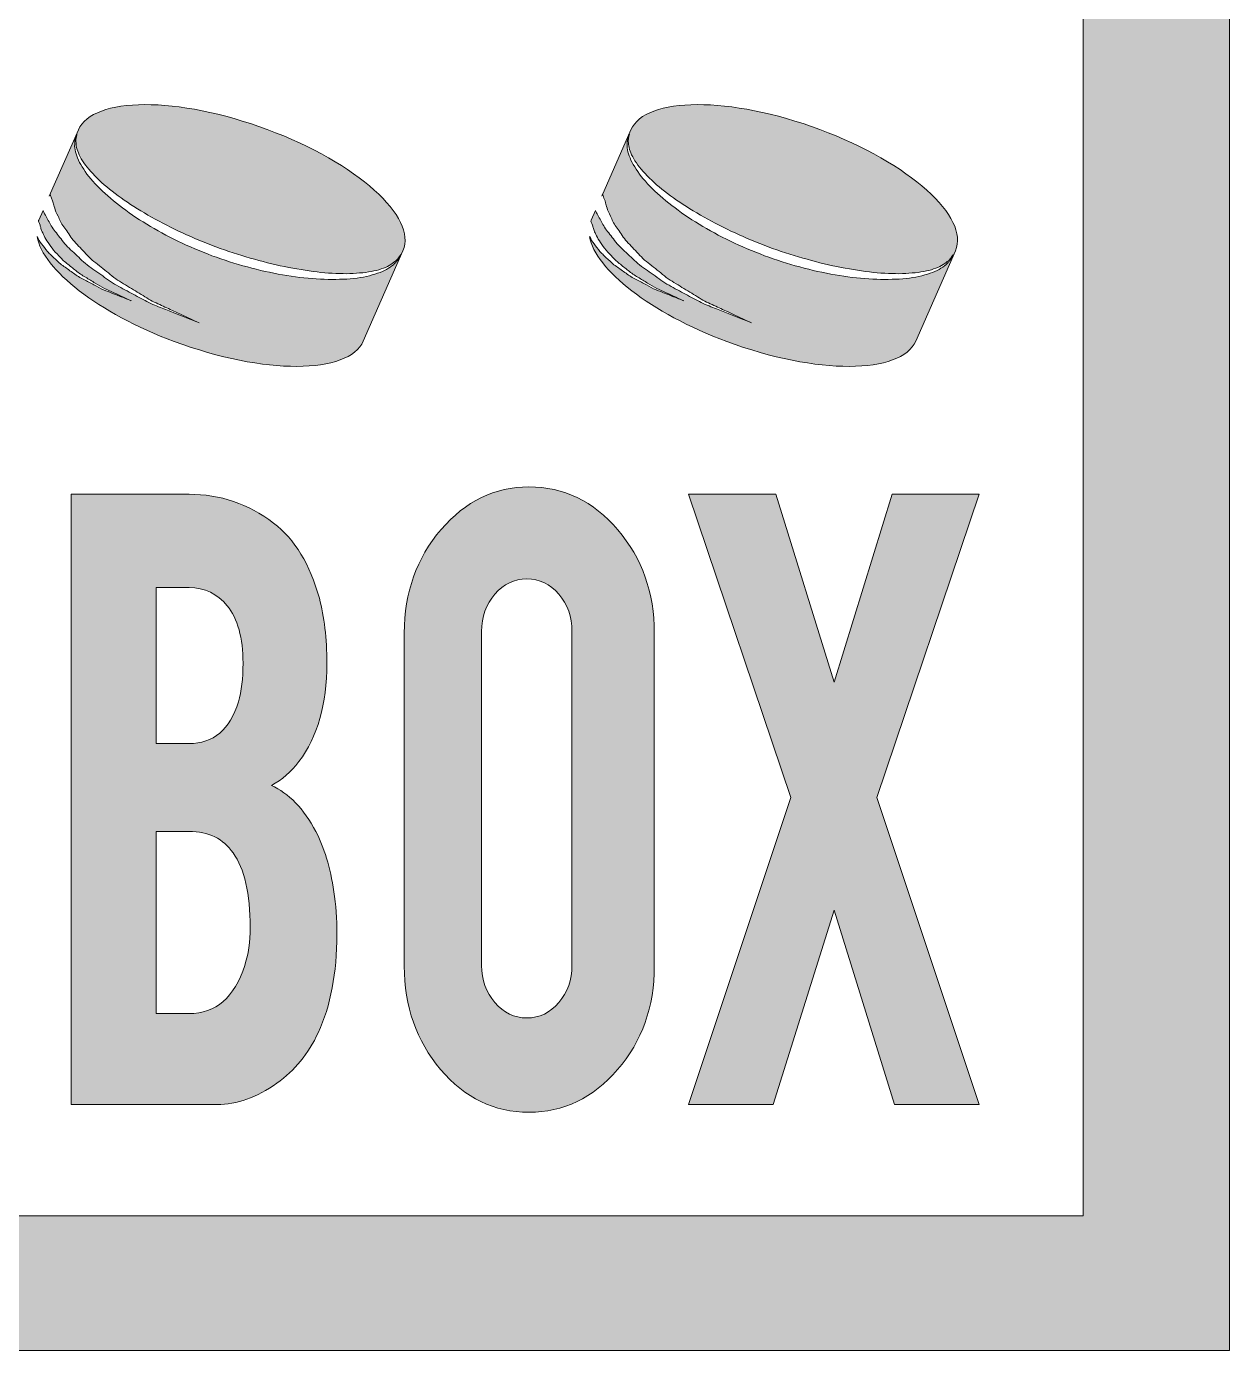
# Model space of a CAD drawing. Header units: inches. Extents: x 1 to 14, y -16.8 to -1.2.
# Drawn here: x 9.422 to 13.363, y -14.11 to -9.77 of the extents above; entities that cross this region are included whole.
import ezdxf

# ---------------------------------------------------------------- set-up
doc = ezdxf.new("R2010")
doc.units = ezdxf.units.IN
doc.header["$MEASUREMENT"] = 0
doc.layers.add('Layer 1', color=7, linetype='Continuous')

# ---------------------------------------------------------------- blocks, each defined once
blk = doc.blocks.new('block 10')
at = {"layer": 'Layer 1', "true_color": 0xe6e6e6}
h = blk.add_hatch(color=254, dxfattribs=at)
h.dxf.hatch_style = 2
edge = h.paths.add_edge_path()
edge.add_spline(control_points=[(11.2669, -10.4589), (11.2858, -10.5673), (11.4668, -10.7098), (11.7165, -10.8028), (12.0101, -10.9122), (12.2873, -10.9115), (12.3356, -10.8013), (12.3356, -10.8013), (12.4653, -10.5056), (12.4653, -10.5056), (12.5136, -10.3954), (12.3148, -10.2174), (12.0212, -10.108), (11.7276, -9.9986), (11.4504, -9.9993), (11.4021, -10.1095), (11.4021, -10.1095), (11.3069, -10.3265), (11.3069, -10.3265), (11.3069, -10.3265), (11.3098, -10.3202), (11.3098, -10.3202), (11.3098, -10.3202), (11.3186, -10.344), (11.3195, -10.3486), (11.3202, -10.3534), (11.3225, -10.3584), (11.3246, -10.3659), (11.3263, -10.3731), (11.3305, -10.3821), (11.3357, -10.3924), (11.3412, -10.4026), (11.3451, -10.4151), (11.3544, -10.4267), (11.3627, -10.4387), (11.3716, -10.4517), (11.3811, -10.4655), (11.3916, -10.4786), (11.4048, -10.4912), (11.4172, -10.505), (11.43, -10.5186), (11.4426, -10.5333), (11.4591, -10.545), (11.4747, -10.5575), (11.4906, -10.5702), (11.5064, -10.583), (11.5216, -10.5965), (11.5392, -10.6072), (11.5568, -10.6175), (11.5742, -10.6281), (11.5912, -10.6385), (11.6078, -10.6486), (11.6246, -10.6582), (11.6396, -10.6697), (11.6565, -10.6763), (11.6727, -10.6839), (11.6882, -10.691), (11.7024, -10.6976), (11.7594, -10.724), (11.7974, -10.7416), (11.7974, -10.7416), (11.7974, -10.7416), (11.7583, -10.726), (11.6997, -10.7026), (11.685, -10.6969), (11.6691, -10.6904), (11.6522, -10.6837), (11.6348, -10.6779), (11.6191, -10.6671), (11.6015, -10.6583), (11.5841, -10.649), (11.5662, -10.6395), (11.5479, -10.6297), (11.5295, -10.6201), (11.511, -10.6101), (11.4946, -10.5971), (11.4775, -10.585), (11.4604, -10.5728), (11.4437, -10.5609), (11.4261, -10.5496), (11.412, -10.5352), (11.3978, -10.5217), (11.3838, -10.508), (11.3693, -10.4956), (11.3574, -10.4823), (11.3464, -10.4681), (11.3359, -10.4547), (11.3263, -10.4424), (11.3158, -10.4305), (11.3104, -10.417), (11.3037, -10.4061), (11.2974, -10.3954), (11.2897, -10.3826), (11.2865, -10.3732), (11.2865, -10.3732), (11.2724, -10.4053), (11.2724, -10.4053), (11.272, -10.4061), (11.2718, -10.4071), (11.2714, -10.4079), (11.2724, -10.4105), (11.277, -10.422), (11.2775, -10.4246), (11.2779, -10.4275), (11.2794, -10.4306), (11.2807, -10.4353), (11.2817, -10.4398), (11.2843, -10.4454), (11.2876, -10.4519), (11.291, -10.4582), (11.2935, -10.4659), (11.2992, -10.4731), (11.3043, -10.4807), (11.3099, -10.4888), (11.3159, -10.4973), (11.3224, -10.5055), (11.3306, -10.5134), (11.3384, -10.5219), (11.3463, -10.5304), (11.3542, -10.5396), (11.3644, -10.5468), (11.3741, -10.5547), (11.384, -10.5626), (11.3939, -10.5705), (11.4034, -10.5789), (11.4144, -10.5856), (11.4253, -10.592), (11.4361, -10.5986), (11.4468, -10.6051), (11.457, -10.6114), (11.4676, -10.6174), (11.4769, -10.6245), (11.4874, -10.6287), (11.4975, -10.6334), (11.5071, -10.6378), (11.516, -10.6419), (11.5515, -10.6584), (11.5752, -10.6693), (11.5752, -10.6693), (11.5752, -10.6693), (11.5508, -10.6596), (11.5143, -10.6451), (11.5052, -10.6414), (11.4952, -10.6375), (11.4847, -10.6332), (11.4739, -10.6296), (11.4641, -10.623), (11.4531, -10.6175), (11.4424, -10.6116), (11.4312, -10.6057), (11.4198, -10.5996), (11.4083, -10.5936), (11.3967, -10.5875), (11.3865, -10.5794), (11.3759, -10.5718), (11.3653, -10.5641), (11.3548, -10.5567), (11.3439, -10.5498), (11.3351, -10.5408), (11.3263, -10.5324), (11.3176, -10.5239), (11.3085, -10.5161), (11.3011, -10.5078), (11.2942, -10.499), (11.2877, -10.4907), (11.2818, -10.4829), (11.2752, -10.4756), (11.2718, -10.4672), (11.2677, -10.4603), (11.2674, -10.4598), (11.2672, -10.4594), (11.2669, -10.4589)], knot_values=[0, 0, 0, 0, 1, 1, 1, 2, 2, 2, 3, 3, 3, 4, 4, 4, 5, 5, 5, 6, 6, 6, 7, 7, 7, 8, 8, 8, 9, 9, 9, 10, 10, 10, 11, 11, 11, 12, 12, 12, 13, 13, 13, 14, 14, 14, 15, 15, 15, 16, 16, 16, 17, 17, 17, 18, 18, 18, 19, 19, 19, 20, 20, 20, 21, 21, 21, 22, 22, 22, 23, 23, 23, 24, 24, 24, 25, 25, 25, 26, 26, 26, 27, 27, 27, 28, 28, 28, 29, 29, 29, 30, 30, 30, 31, 31, 31, 32, 32, 32, 33, 33, 33, 34, 34, 34, 35, 35, 35, 36, 36, 36, 37, 37, 37, 38, 38, 38, 39, 39, 39, 40, 40, 40, 41, 41, 41, 42, 42, 42, 43, 43, 43, 44, 44, 44, 45, 45, 45, 46, 46, 46, 47, 47, 47, 48, 48, 48, 49, 49, 49, 50, 50, 50, 51, 51, 51, 52, 52, 52, 53, 53, 53, 54, 54, 54, 55, 55, 55, 56, 56, 56, 57, 57, 57, 57], degree=3, periodic=1)
edge = h.paths.add_edge_path()
edge.add_spline(control_points=[(11.9558, -10.5586), (11.9166, -10.5479), (11.8781, -10.5352), (11.8398, -10.5216), (11.8019, -10.5068), (11.7644, -10.4912), (11.7285, -10.4739), (11.6926, -10.4567), (11.6582, -10.438), (11.6261, -10.4184), (11.5935, -10.3993), (11.564, -10.3781), (11.5368, -10.3572), (11.5096, -10.3363), (11.4856, -10.3147), (11.4645, -10.2938), (11.444, -10.2723), (11.4267, -10.2513), (11.4148, -10.2306), (11.4085, -10.2204), (11.4031, -10.2108), (11.3997, -10.201), (11.3952, -10.1917), (11.3932, -10.1826), (11.3917, -10.1743), (11.3892, -10.1662), (11.3899, -10.1584), (11.3903, -10.1518), (11.3905, -10.1486), (11.3906, -10.1456), (11.3908, -10.1429), (11.3917, -10.1403), (11.3924, -10.138), (11.3931, -10.1358), (11.396, -10.1275), (11.3976, -10.123), (11.3976, -10.123), (11.3976, -10.123), (11.3966, -10.1276), (11.3949, -10.1362), (11.3945, -10.1384), (11.394, -10.1409), (11.3935, -10.1435), (11.3938, -10.1462), (11.3941, -10.1491), (11.3944, -10.1522), (11.395, -10.1584), (11.395, -10.1653), (11.3981, -10.173), (11.4004, -10.1807), (11.4031, -10.1891), (11.4083, -10.1976), (11.4125, -10.2065), (11.4184, -10.2154), (11.4255, -10.2245), (11.4388, -10.2432), (11.4577, -10.2618), (11.4783, -10.2816), (11.5, -10.3008), (11.5245, -10.3205), (11.5522, -10.3394), (11.5799, -10.3584), (11.61, -10.3771), (11.6421, -10.3951), (11.6739, -10.4136), (11.7084, -10.4303), (11.7435, -10.447), (11.7787, -10.4635), (11.8155, -10.4785), (11.8526, -10.4925), (11.89, -10.5062), (11.9279, -10.5191), (11.9653, -10.5296), (12.0032, -10.54), (12.0405, -10.5502), (12.0774, -10.5572), (12.114, -10.5649), (12.1499, -10.5706), (12.1841, -10.5747), (12.2182, -10.5789), (12.2507, -10.5804), (12.2807, -10.5805), (12.3106, -10.5794), (12.3381, -10.5781), (12.3618, -10.5733), (12.3737, -10.5712), (12.3847, -10.5687), (12.3943, -10.5649), (12.4045, -10.5622), (12.4128, -10.5579), (12.4203, -10.5537), (12.4283, -10.5503), (12.4336, -10.5452), (12.4388, -10.5411), (12.4413, -10.539), (12.4437, -10.5371), (12.4459, -10.5354), (12.4475, -10.5332), (12.449, -10.5311), (12.4503, -10.5294), (12.4555, -10.5221), (12.4584, -10.5182), (12.4584, -10.5182), (12.4584, -10.5182), (12.4561, -10.5224), (12.4518, -10.5303), (12.4508, -10.5323), (12.4495, -10.5345), (12.4482, -10.537), (12.4462, -10.539), (12.4441, -10.5413), (12.4417, -10.5437), (12.4371, -10.5486), (12.4319, -10.5546), (12.424, -10.5588), (12.4166, -10.5639), (12.4083, -10.5691), (12.398, -10.5729), (12.3882, -10.5777), (12.3771, -10.5814), (12.3649, -10.5846), (12.3407, -10.5919), (12.3124, -10.5958), (12.2815, -10.5981), (12.2506, -10.5997), (12.217, -10.5999), (12.1816, -10.5975), (12.1463, -10.5951), (12.1091, -10.5914), (12.0714, -10.5843), (12.0334, -10.5778), (11.9946, -10.5692), (11.9558, -10.5586)], knot_values=[0, 0, 0, 0, 1, 1, 1, 2, 2, 2, 3, 3, 3, 4, 4, 4, 5, 5, 5, 6, 6, 6, 7, 7, 7, 8, 8, 8, 9, 9, 9, 10, 10, 10, 11, 11, 11, 12, 12, 12, 13, 13, 13, 14, 14, 14, 15, 15, 15, 16, 16, 16, 17, 17, 17, 18, 18, 18, 19, 19, 19, 20, 20, 20, 21, 21, 21, 22, 22, 22, 23, 23, 23, 24, 24, 24, 25, 25, 25, 26, 26, 26, 27, 27, 27, 28, 28, 28, 29, 29, 29, 30, 30, 30, 31, 31, 31, 32, 32, 32, 33, 33, 33, 34, 34, 34, 35, 35, 35, 36, 36, 36, 37, 37, 37, 38, 38, 38, 39, 39, 39, 40, 40, 40, 41, 41, 41, 42, 42, 42, 43, 43, 43, 44, 44, 44, 44], degree=3, periodic=1)
at = {"layer": 'Layer 1', "lineweight": 0}
for points, knots in [([(11.2669, -10.4589), (11.2858, -10.5673), (11.4668, -10.7098), (11.7165, -10.8028), (12.0101, -10.9122), (12.2873, -10.9115), (12.3356, -10.8013), (12.3356, -10.8013), (12.4653, -10.5056), (12.4653, -10.5056), (12.5136, -10.3954), (12.3148, -10.2174), (12.0212, -10.108), (11.7276, -9.9986), (11.4504, -9.9993), (11.4021, -10.1095), (11.4021, -10.1095), (11.3069, -10.3265), (11.3069, -10.3265), (11.3069, -10.3265), (11.3098, -10.3202), (11.3098, -10.3202), (11.3098, -10.3202), (11.3186, -10.344), (11.3195, -10.3486), (11.3202, -10.3534), (11.3225, -10.3584), (11.3246, -10.3659), (11.3263, -10.3731), (11.3305, -10.3821), (11.3357, -10.3924), (11.3412, -10.4026), (11.3451, -10.4151), (11.3544, -10.4267), (11.3627, -10.4387), (11.3716, -10.4517), (11.3811, -10.4655), (11.3916, -10.4786), (11.4048, -10.4912), (11.4172, -10.505), (11.43, -10.5186), (11.4426, -10.5333), (11.4591, -10.545), (11.4747, -10.5575), (11.4906, -10.5702), (11.5064, -10.583), (11.5216, -10.5965), (11.5392, -10.6072), (11.5568, -10.6175), (11.5742, -10.6281), (11.5912, -10.6385), (11.6078, -10.6486), (11.6246, -10.6582), (11.6396, -10.6697), (11.6565, -10.6763), (11.6727, -10.6839), (11.6882, -10.691), (11.7024, -10.6976), (11.7594, -10.724), (11.7974, -10.7416), (11.7974, -10.7416), (11.7974, -10.7416), (11.7583, -10.726), (11.6997, -10.7026), (11.685, -10.6969), (11.6691, -10.6904), (11.6522, -10.6837), (11.6348, -10.6779), (11.6191, -10.6671), (11.6015, -10.6583), (11.5841, -10.649), (11.5662, -10.6395), (11.5479, -10.6297), (11.5295, -10.6201), (11.511, -10.6101), (11.4946, -10.5971), (11.4775, -10.585), (11.4604, -10.5728), (11.4437, -10.5609), (11.4261, -10.5496), (11.412, -10.5352), (11.3978, -10.5217), (11.3838, -10.508), (11.3693, -10.4956), (11.3574, -10.4823), (11.3464, -10.4681), (11.3359, -10.4547), (11.3263, -10.4424), (11.3158, -10.4305), (11.3104, -10.417), (11.3037, -10.4061), (11.2974, -10.3954), (11.2897, -10.3826), (11.2865, -10.3732), (11.2865, -10.3732), (11.2724, -10.4053), (11.2724, -10.4053), (11.272, -10.4061), (11.2718, -10.4071), (11.2714, -10.4079), (11.2724, -10.4105), (11.277, -10.422), (11.2775, -10.4246), (11.2779, -10.4275), (11.2794, -10.4306), (11.2807, -10.4353), (11.2817, -10.4398), (11.2843, -10.4454), (11.2876, -10.4519), (11.291, -10.4582), (11.2935, -10.4659), (11.2992, -10.4731), (11.3043, -10.4807), (11.3099, -10.4888), (11.3159, -10.4973), (11.3224, -10.5055), (11.3306, -10.5134), (11.3384, -10.5219), (11.3463, -10.5304), (11.3542, -10.5396), (11.3644, -10.5468), (11.3741, -10.5547), (11.384, -10.5626), (11.3939, -10.5705), (11.4034, -10.5789), (11.4144, -10.5856), (11.4253, -10.592), (11.4361, -10.5986), (11.4468, -10.6051), (11.457, -10.6114), (11.4676, -10.6174), (11.4769, -10.6245), (11.4874, -10.6287), (11.4975, -10.6334), (11.5071, -10.6378), (11.516, -10.6419), (11.5515, -10.6584), (11.5752, -10.6693), (11.5752, -10.6693), (11.5752, -10.6693), (11.5508, -10.6596), (11.5143, -10.6451), (11.5052, -10.6414), (11.4952, -10.6375), (11.4847, -10.6332), (11.4739, -10.6296), (11.4641, -10.623), (11.4531, -10.6175), (11.4424, -10.6116), (11.4312, -10.6057), (11.4198, -10.5996), (11.4083, -10.5936), (11.3967, -10.5875), (11.3865, -10.5794), (11.3759, -10.5718), (11.3653, -10.5641), (11.3548, -10.5567), (11.3439, -10.5498), (11.3351, -10.5408), (11.3263, -10.5324), (11.3176, -10.5239), (11.3085, -10.5161), (11.3011, -10.5078), (11.2942, -10.499), (11.2877, -10.4907), (11.2818, -10.4829), (11.2752, -10.4756), (11.2718, -10.4672), (11.2677, -10.4603), (11.2674, -10.4598), (11.2672, -10.4594), (11.2669, -10.4589)], [0, 0, 0, 0, 1, 1, 1, 2, 2, 2, 3, 3, 3, 4, 4, 4, 5, 5, 5, 6, 6, 6, 7, 7, 7, 8, 8, 8, 9, 9, 9, 10, 10, 10, 11, 11, 11, 12, 12, 12, 13, 13, 13, 14, 14, 14, 15, 15, 15, 16, 16, 16, 17, 17, 17, 18, 18, 18, 19, 19, 19, 20, 20, 20, 21, 21, 21, 22, 22, 22, 23, 23, 23, 24, 24, 24, 25, 25, 25, 26, 26, 26, 27, 27, 27, 28, 28, 28, 29, 29, 29, 30, 30, 30, 31, 31, 31, 32, 32, 32, 33, 33, 33, 34, 34, 34, 35, 35, 35, 36, 36, 36, 37, 37, 37, 38, 38, 38, 39, 39, 39, 40, 40, 40, 41, 41, 41, 42, 42, 42, 43, 43, 43, 44, 44, 44, 45, 45, 45, 46, 46, 46, 47, 47, 47, 48, 48, 48, 49, 49, 49, 50, 50, 50, 51, 51, 51, 52, 52, 52, 53, 53, 53, 54, 54, 54, 55, 55, 55, 56, 56, 56, 57, 57, 57, 57]), ([(11.9558, -10.5586), (11.9166, -10.5479), (11.8781, -10.5352), (11.8398, -10.5216), (11.8019, -10.5068), (11.7644, -10.4912), (11.7285, -10.4739), (11.6926, -10.4567), (11.6582, -10.438), (11.6261, -10.4184), (11.5935, -10.3993), (11.564, -10.3781), (11.5368, -10.3572), (11.5096, -10.3363), (11.4856, -10.3147), (11.4645, -10.2938), (11.444, -10.2723), (11.4267, -10.2513), (11.4148, -10.2306), (11.4085, -10.2204), (11.4031, -10.2108), (11.3997, -10.201), (11.3952, -10.1917), (11.3932, -10.1826), (11.3917, -10.1743), (11.3892, -10.1662), (11.3899, -10.1584), (11.3903, -10.1518), (11.3905, -10.1486), (11.3906, -10.1456), (11.3908, -10.1429), (11.3917, -10.1403), (11.3924, -10.138), (11.3931, -10.1358), (11.396, -10.1275), (11.3976, -10.123), (11.3976, -10.123), (11.3976, -10.123), (11.3966, -10.1276), (11.3949, -10.1362), (11.3945, -10.1384), (11.394, -10.1409), (11.3935, -10.1435), (11.3938, -10.1462), (11.3941, -10.1491), (11.3944, -10.1522), (11.395, -10.1584), (11.395, -10.1653), (11.3981, -10.173), (11.4004, -10.1807), (11.4031, -10.1891), (11.4083, -10.1976), (11.4125, -10.2065), (11.4184, -10.2154), (11.4255, -10.2245), (11.4388, -10.2432), (11.4577, -10.2618), (11.4783, -10.2816), (11.5, -10.3008), (11.5245, -10.3205), (11.5522, -10.3394), (11.5799, -10.3584), (11.61, -10.3771), (11.6421, -10.3951), (11.6739, -10.4136), (11.7084, -10.4303), (11.7435, -10.447), (11.7787, -10.4635), (11.8155, -10.4785), (11.8526, -10.4925), (11.89, -10.5062), (11.9279, -10.5191), (11.9653, -10.5296), (12.0032, -10.54), (12.0405, -10.5502), (12.0774, -10.5572), (12.114, -10.5649), (12.1499, -10.5706), (12.1841, -10.5747), (12.2182, -10.5789), (12.2507, -10.5804), (12.2807, -10.5805), (12.3106, -10.5794), (12.3381, -10.5781), (12.3618, -10.5733), (12.3737, -10.5712), (12.3847, -10.5687), (12.3943, -10.5649), (12.4045, -10.5622), (12.4128, -10.5579), (12.4203, -10.5537), (12.4283, -10.5503), (12.4336, -10.5452), (12.4388, -10.5411), (12.4413, -10.539), (12.4437, -10.5371), (12.4459, -10.5354), (12.4475, -10.5332), (12.449, -10.5311), (12.4503, -10.5294), (12.4555, -10.5221), (12.4584, -10.5182), (12.4584, -10.5182), (12.4584, -10.5182), (12.4561, -10.5224), (12.4518, -10.5303), (12.4508, -10.5323), (12.4495, -10.5345), (12.4482, -10.537), (12.4462, -10.539), (12.4441, -10.5413), (12.4417, -10.5437), (12.4371, -10.5486), (12.4319, -10.5546), (12.424, -10.5588), (12.4166, -10.5639), (12.4083, -10.5691), (12.398, -10.5729), (12.3882, -10.5777), (12.3771, -10.5814), (12.3649, -10.5846), (12.3407, -10.5919), (12.3124, -10.5958), (12.2815, -10.5981), (12.2506, -10.5997), (12.217, -10.5999), (12.1816, -10.5975), (12.1463, -10.5951), (12.1091, -10.5914), (12.0714, -10.5843), (12.0334, -10.5778), (11.9946, -10.5692), (11.9558, -10.5586)], [0, 0, 0, 0, 1, 1, 1, 2, 2, 2, 3, 3, 3, 4, 4, 4, 5, 5, 5, 6, 6, 6, 7, 7, 7, 8, 8, 8, 9, 9, 9, 10, 10, 10, 11, 11, 11, 12, 12, 12, 13, 13, 13, 14, 14, 14, 15, 15, 15, 16, 16, 16, 17, 17, 17, 18, 18, 18, 19, 19, 19, 20, 20, 20, 21, 21, 21, 22, 22, 22, 23, 23, 23, 24, 24, 24, 25, 25, 25, 26, 26, 26, 27, 27, 27, 28, 28, 28, 29, 29, 29, 30, 30, 30, 31, 31, 31, 32, 32, 32, 33, 33, 33, 34, 34, 34, 35, 35, 35, 36, 36, 36, 37, 37, 37, 38, 38, 38, 39, 39, 39, 40, 40, 40, 41, 41, 41, 42, 42, 42, 43, 43, 43, 44, 44, 44, 44])]:
    blk.add_open_spline(points, degree=3, knots=knots, dxfattribs=at)
blk = doc.blocks.new('block 11')
at = {"layer": 'Layer 1', "true_color": 0xe6e6e6}
h = blk.add_hatch(color=254, dxfattribs=at)
h.dxf.hatch_style = 2
edge = h.paths.add_edge_path()
edge.add_spline(control_points=[(9.4571, -10.4589), (9.4761, -10.5673), (9.6571, -10.7098), (9.9067, -10.8028), (10.2003, -10.9122), (10.4775, -10.9115), (10.5258, -10.8013), (10.5258, -10.8013), (10.6555, -10.5056), (10.6555, -10.5056), (10.7038, -10.3954), (10.505, -10.2174), (10.2114, -10.108), (9.9178, -9.9986), (9.6406, -9.9993), (9.5923, -10.1095), (9.5923, -10.1095), (9.4972, -10.3265), (9.4972, -10.3265), (9.4972, -10.3265), (9.5, -10.3202), (9.5, -10.3202), (9.5, -10.3202), (9.5089, -10.344), (9.5097, -10.3486), (9.5104, -10.3534), (9.5127, -10.3584), (9.5148, -10.3659), (9.5165, -10.3731), (9.5207, -10.3821), (9.5259, -10.3924), (9.5314, -10.4026), (9.5354, -10.4151), (9.5446, -10.4267), (9.5529, -10.4387), (9.5618, -10.4517), (9.5713, -10.4655), (9.5818, -10.4786), (9.595, -10.4912), (9.6074, -10.505), (9.6202, -10.5186), (9.6329, -10.5333), (9.6493, -10.545), (9.6649, -10.5575), (9.6808, -10.5702), (9.6966, -10.583), (9.7118, -10.5965), (9.7294, -10.6072), (9.747, -10.6175), (9.7644, -10.6281), (9.7815, -10.6385), (9.798, -10.6486), (9.8149, -10.6582), (9.8299, -10.6697), (9.8467, -10.6763), (9.863, -10.6839), (9.8784, -10.691), (9.8926, -10.6976), (9.9496, -10.724), (9.9877, -10.7416), (9.9877, -10.7416), (9.9877, -10.7416), (9.9485, -10.726), (9.8899, -10.7026), (9.8752, -10.6969), (9.8593, -10.6904), (9.8424, -10.6837), (9.825, -10.6779), (9.8093, -10.6671), (9.7917, -10.6583), (9.7744, -10.649), (9.7564, -10.6395), (9.7382, -10.6297), (9.7198, -10.6201), (9.7012, -10.6101), (9.6848, -10.5971), (9.6677, -10.585), (9.6506, -10.5728), (9.6339, -10.5609), (9.6163, -10.5496), (9.6022, -10.5352), (9.5881, -10.5217), (9.5741, -10.508), (9.5595, -10.4956), (9.5476, -10.4823), (9.5366, -10.4681), (9.5262, -10.4547), (9.5165, -10.4424), (9.506, -10.4305), (9.5006, -10.417), (9.4939, -10.4061), (9.4876, -10.3954), (9.4799, -10.3826), (9.4767, -10.3732), (9.4767, -10.3732), (9.4626, -10.4053), (9.4626, -10.4053), (9.4622, -10.4061), (9.462, -10.4071), (9.4617, -10.4079), (9.4627, -10.4105), (9.4672, -10.422), (9.4677, -10.4246), (9.4681, -10.4275), (9.4696, -10.4306), (9.4709, -10.4353), (9.4719, -10.4398), (9.4746, -10.4454), (9.4778, -10.4519), (9.4812, -10.4582), (9.4837, -10.4659), (9.4895, -10.4731), (9.4946, -10.4807), (9.5002, -10.4888), (9.5061, -10.4973), (9.5126, -10.5055), (9.5208, -10.5134), (9.5286, -10.5219), (9.5366, -10.5304), (9.5444, -10.5396), (9.5547, -10.5468), (9.5644, -10.5547), (9.5743, -10.5626), (9.5842, -10.5705), (9.5936, -10.5789), (9.6046, -10.5856), (9.6155, -10.592), (9.6264, -10.5986), (9.637, -10.6051), (9.6473, -10.6114), (9.6578, -10.6174), (9.6671, -10.6245), (9.6776, -10.6287), (9.6877, -10.6334), (9.6973, -10.6378), (9.7062, -10.6419), (9.7417, -10.6584), (9.7654, -10.6693), (9.7654, -10.6693), (9.7654, -10.6693), (9.741, -10.6596), (9.7045, -10.6451), (9.6954, -10.6414), (9.6855, -10.6375), (9.6749, -10.6332), (9.6642, -10.6296), (9.6543, -10.623), (9.6434, -10.6175), (9.6326, -10.6116), (9.6214, -10.6057), (9.61, -10.5996), (9.5986, -10.5936), (9.5869, -10.5875), (9.5767, -10.5794), (9.5661, -10.5718), (9.5555, -10.5641), (9.5451, -10.5567), (9.5341, -10.5498), (9.5253, -10.5408), (9.5165, -10.5324), (9.5078, -10.5239), (9.4987, -10.5161), (9.4913, -10.5078), (9.4844, -10.499), (9.4779, -10.4907), (9.472, -10.4829), (9.4654, -10.4756), (9.462, -10.4672), (9.4579, -10.4603), (9.4576, -10.4598), (9.4574, -10.4594), (9.4571, -10.4589)], knot_values=[0, 0, 0, 0, 1, 1, 1, 2, 2, 2, 3, 3, 3, 4, 4, 4, 5, 5, 5, 6, 6, 6, 7, 7, 7, 8, 8, 8, 9, 9, 9, 10, 10, 10, 11, 11, 11, 12, 12, 12, 13, 13, 13, 14, 14, 14, 15, 15, 15, 16, 16, 16, 17, 17, 17, 18, 18, 18, 19, 19, 19, 20, 20, 20, 21, 21, 21, 22, 22, 22, 23, 23, 23, 24, 24, 24, 25, 25, 25, 26, 26, 26, 27, 27, 27, 28, 28, 28, 29, 29, 29, 30, 30, 30, 31, 31, 31, 32, 32, 32, 33, 33, 33, 34, 34, 34, 35, 35, 35, 36, 36, 36, 37, 37, 37, 38, 38, 38, 39, 39, 39, 40, 40, 40, 41, 41, 41, 42, 42, 42, 43, 43, 43, 44, 44, 44, 45, 45, 45, 46, 46, 46, 47, 47, 47, 48, 48, 48, 49, 49, 49, 50, 50, 50, 51, 51, 51, 52, 52, 52, 53, 53, 53, 54, 54, 54, 55, 55, 55, 56, 56, 56, 57, 57, 57, 57], degree=3, periodic=1)
edge = h.paths.add_edge_path()
edge.add_spline(control_points=[(10.146, -10.5586), (10.1068, -10.5479), (10.0683, -10.5352), (10.03, -10.5216), (9.9921, -10.5068), (9.9547, -10.4912), (9.9187, -10.4739), (9.8829, -10.4567), (9.8485, -10.438), (9.8163, -10.4184), (9.7837, -10.3993), (9.7542, -10.3781), (9.727, -10.3572), (9.6998, -10.3363), (9.6758, -10.3147), (9.6547, -10.2938), (9.6343, -10.2723), (9.6169, -10.2513), (9.605, -10.2306), (9.5987, -10.2204), (9.5934, -10.2108), (9.5899, -10.201), (9.5854, -10.1917), (9.5834, -10.1826), (9.5819, -10.1743), (9.5794, -10.1662), (9.5802, -10.1584), (9.5806, -10.1518), (9.5807, -10.1486), (9.5808, -10.1456), (9.581, -10.1429), (9.5819, -10.1403), (9.5826, -10.138), (9.5834, -10.1358), (9.5863, -10.1275), (9.5878, -10.123), (9.5878, -10.123), (9.5878, -10.123), (9.5869, -10.1276), (9.5852, -10.1362), (9.5847, -10.1384), (9.5843, -10.1409), (9.5837, -10.1435), (9.584, -10.1462), (9.5843, -10.1491), (9.5846, -10.1522), (9.5852, -10.1584), (9.5852, -10.1653), (9.5883, -10.173), (9.5906, -10.1807), (9.5933, -10.1891), (9.5986, -10.1976), (9.6027, -10.2065), (9.6087, -10.2154), (9.6157, -10.2245), (9.629, -10.2432), (9.6479, -10.2618), (9.6686, -10.2816), (9.6902, -10.3008), (9.7147, -10.3205), (9.7424, -10.3394), (9.7701, -10.3584), (9.8002, -10.3771), (9.8324, -10.3951), (9.8642, -10.4136), (9.8987, -10.4303), (9.9337, -10.447), (9.9689, -10.4635), (10.0057, -10.4785), (10.0428, -10.4925), (10.0802, -10.5062), (10.1181, -10.5191), (10.1555, -10.5296), (10.1934, -10.54), (10.2307, -10.5502), (10.2676, -10.5572), (10.3043, -10.5649), (10.3401, -10.5706), (10.3743, -10.5747), (10.4084, -10.5789), (10.4409, -10.5804), (10.471, -10.5805), (10.5008, -10.5794), (10.5283, -10.5781), (10.552, -10.5733), (10.5639, -10.5712), (10.5749, -10.5687), (10.5846, -10.5649), (10.5947, -10.5622), (10.6031, -10.5579), (10.6105, -10.5537), (10.6185, -10.5503), (10.6239, -10.5452), (10.629, -10.5411), (10.6316, -10.539), (10.634, -10.5371), (10.6361, -10.5354), (10.6377, -10.5332), (10.6392, -10.5311), (10.6405, -10.5294), (10.6458, -10.5221), (10.6486, -10.5182), (10.6486, -10.5182), (10.6486, -10.5182), (10.6463, -10.5224), (10.6421, -10.5303), (10.641, -10.5323), (10.6397, -10.5345), (10.6384, -10.537), (10.6364, -10.539), (10.6343, -10.5413), (10.6319, -10.5437), (10.6273, -10.5486), (10.6221, -10.5546), (10.6142, -10.5588), (10.6068, -10.5639), (10.5985, -10.5691), (10.5882, -10.5729), (10.5784, -10.5777), (10.5673, -10.5814), (10.5551, -10.5846), (10.5309, -10.5919), (10.5027, -10.5958), (10.4717, -10.5981), (10.4408, -10.5997), (10.4072, -10.5999), (10.3719, -10.5975), (10.3366, -10.5951), (10.2994, -10.5914), (10.2616, -10.5843), (10.2237, -10.5778), (10.1848, -10.5692), (10.146, -10.5586)], knot_values=[0, 0, 0, 0, 1, 1, 1, 2, 2, 2, 3, 3, 3, 4, 4, 4, 5, 5, 5, 6, 6, 6, 7, 7, 7, 8, 8, 8, 9, 9, 9, 10, 10, 10, 11, 11, 11, 12, 12, 12, 13, 13, 13, 14, 14, 14, 15, 15, 15, 16, 16, 16, 17, 17, 17, 18, 18, 18, 19, 19, 19, 20, 20, 20, 21, 21, 21, 22, 22, 22, 23, 23, 23, 24, 24, 24, 25, 25, 25, 26, 26, 26, 27, 27, 27, 28, 28, 28, 29, 29, 29, 30, 30, 30, 31, 31, 31, 32, 32, 32, 33, 33, 33, 34, 34, 34, 35, 35, 35, 36, 36, 36, 37, 37, 37, 38, 38, 38, 39, 39, 39, 40, 40, 40, 41, 41, 41, 42, 42, 42, 43, 43, 43, 44, 44, 44, 44], degree=3, periodic=1)
at = {"layer": 'Layer 1', "lineweight": 0}
for points, knots in [([(9.4571, -10.4589), (9.4761, -10.5673), (9.6571, -10.7098), (9.9067, -10.8028), (10.2003, -10.9122), (10.4775, -10.9115), (10.5258, -10.8013), (10.5258, -10.8013), (10.6555, -10.5056), (10.6555, -10.5056), (10.7038, -10.3954), (10.505, -10.2174), (10.2114, -10.108), (9.9178, -9.9986), (9.6406, -9.9993), (9.5923, -10.1095), (9.5923, -10.1095), (9.4972, -10.3265), (9.4972, -10.3265), (9.4972, -10.3265), (9.5, -10.3202), (9.5, -10.3202), (9.5, -10.3202), (9.5089, -10.344), (9.5097, -10.3486), (9.5104, -10.3534), (9.5127, -10.3584), (9.5148, -10.3659), (9.5165, -10.3731), (9.5207, -10.3821), (9.5259, -10.3924), (9.5314, -10.4026), (9.5354, -10.4151), (9.5446, -10.4267), (9.5529, -10.4387), (9.5618, -10.4517), (9.5713, -10.4655), (9.5818, -10.4786), (9.595, -10.4912), (9.6074, -10.505), (9.6202, -10.5186), (9.6329, -10.5333), (9.6493, -10.545), (9.6649, -10.5575), (9.6808, -10.5702), (9.6966, -10.583), (9.7118, -10.5965), (9.7294, -10.6072), (9.747, -10.6175), (9.7644, -10.6281), (9.7815, -10.6385), (9.798, -10.6486), (9.8149, -10.6582), (9.8299, -10.6697), (9.8467, -10.6763), (9.863, -10.6839), (9.8784, -10.691), (9.8926, -10.6976), (9.9496, -10.724), (9.9877, -10.7416), (9.9877, -10.7416), (9.9877, -10.7416), (9.9485, -10.726), (9.8899, -10.7026), (9.8752, -10.6969), (9.8593, -10.6904), (9.8424, -10.6837), (9.825, -10.6779), (9.8093, -10.6671), (9.7917, -10.6583), (9.7744, -10.649), (9.7564, -10.6395), (9.7382, -10.6297), (9.7198, -10.6201), (9.7012, -10.6101), (9.6848, -10.5971), (9.6677, -10.585), (9.6506, -10.5728), (9.6339, -10.5609), (9.6163, -10.5496), (9.6022, -10.5352), (9.5881, -10.5217), (9.5741, -10.508), (9.5595, -10.4956), (9.5476, -10.4823), (9.5366, -10.4681), (9.5262, -10.4547), (9.5165, -10.4424), (9.506, -10.4305), (9.5006, -10.417), (9.4939, -10.4061), (9.4876, -10.3954), (9.4799, -10.3826), (9.4767, -10.3732), (9.4767, -10.3732), (9.4626, -10.4053), (9.4626, -10.4053), (9.4622, -10.4061), (9.462, -10.4071), (9.4617, -10.4079), (9.4627, -10.4105), (9.4672, -10.422), (9.4677, -10.4246), (9.4681, -10.4275), (9.4696, -10.4306), (9.4709, -10.4353), (9.4719, -10.4398), (9.4746, -10.4454), (9.4778, -10.4519), (9.4812, -10.4582), (9.4837, -10.4659), (9.4895, -10.4731), (9.4946, -10.4807), (9.5002, -10.4888), (9.5061, -10.4973), (9.5126, -10.5055), (9.5208, -10.5134), (9.5286, -10.5219), (9.5366, -10.5304), (9.5444, -10.5396), (9.5547, -10.5468), (9.5644, -10.5547), (9.5743, -10.5626), (9.5842, -10.5705), (9.5936, -10.5789), (9.6046, -10.5856), (9.6155, -10.592), (9.6264, -10.5986), (9.637, -10.6051), (9.6473, -10.6114), (9.6578, -10.6174), (9.6671, -10.6245), (9.6776, -10.6287), (9.6877, -10.6334), (9.6973, -10.6378), (9.7062, -10.6419), (9.7417, -10.6584), (9.7654, -10.6693), (9.7654, -10.6693), (9.7654, -10.6693), (9.741, -10.6596), (9.7045, -10.6451), (9.6954, -10.6414), (9.6855, -10.6375), (9.6749, -10.6332), (9.6642, -10.6296), (9.6543, -10.623), (9.6434, -10.6175), (9.6326, -10.6116), (9.6214, -10.6057), (9.61, -10.5996), (9.5986, -10.5936), (9.5869, -10.5875), (9.5767, -10.5794), (9.5661, -10.5718), (9.5555, -10.5641), (9.5451, -10.5567), (9.5341, -10.5498), (9.5253, -10.5408), (9.5165, -10.5324), (9.5078, -10.5239), (9.4987, -10.5161), (9.4913, -10.5078), (9.4844, -10.499), (9.4779, -10.4907), (9.472, -10.4829), (9.4654, -10.4756), (9.462, -10.4672), (9.4579, -10.4603), (9.4576, -10.4598), (9.4574, -10.4594), (9.4571, -10.4589)], [0, 0, 0, 0, 1, 1, 1, 2, 2, 2, 3, 3, 3, 4, 4, 4, 5, 5, 5, 6, 6, 6, 7, 7, 7, 8, 8, 8, 9, 9, 9, 10, 10, 10, 11, 11, 11, 12, 12, 12, 13, 13, 13, 14, 14, 14, 15, 15, 15, 16, 16, 16, 17, 17, 17, 18, 18, 18, 19, 19, 19, 20, 20, 20, 21, 21, 21, 22, 22, 22, 23, 23, 23, 24, 24, 24, 25, 25, 25, 26, 26, 26, 27, 27, 27, 28, 28, 28, 29, 29, 29, 30, 30, 30, 31, 31, 31, 32, 32, 32, 33, 33, 33, 34, 34, 34, 35, 35, 35, 36, 36, 36, 37, 37, 37, 38, 38, 38, 39, 39, 39, 40, 40, 40, 41, 41, 41, 42, 42, 42, 43, 43, 43, 44, 44, 44, 45, 45, 45, 46, 46, 46, 47, 47, 47, 48, 48, 48, 49, 49, 49, 50, 50, 50, 51, 51, 51, 52, 52, 52, 53, 53, 53, 54, 54, 54, 55, 55, 55, 56, 56, 56, 57, 57, 57, 57]), ([(10.146, -10.5586), (10.1068, -10.5479), (10.0683, -10.5352), (10.03, -10.5216), (9.9921, -10.5068), (9.9547, -10.4912), (9.9187, -10.4739), (9.8829, -10.4567), (9.8485, -10.438), (9.8163, -10.4184), (9.7837, -10.3993), (9.7542, -10.3781), (9.727, -10.3572), (9.6998, -10.3363), (9.6758, -10.3147), (9.6547, -10.2938), (9.6343, -10.2723), (9.6169, -10.2513), (9.605, -10.2306), (9.5987, -10.2204), (9.5934, -10.2108), (9.5899, -10.201), (9.5854, -10.1917), (9.5834, -10.1826), (9.5819, -10.1743), (9.5794, -10.1662), (9.5802, -10.1584), (9.5806, -10.1518), (9.5807, -10.1486), (9.5808, -10.1456), (9.581, -10.1429), (9.5819, -10.1403), (9.5826, -10.138), (9.5834, -10.1358), (9.5863, -10.1275), (9.5878, -10.123), (9.5878, -10.123), (9.5878, -10.123), (9.5869, -10.1276), (9.5852, -10.1362), (9.5847, -10.1384), (9.5843, -10.1409), (9.5837, -10.1435), (9.584, -10.1462), (9.5843, -10.1491), (9.5846, -10.1522), (9.5852, -10.1584), (9.5852, -10.1653), (9.5883, -10.173), (9.5906, -10.1807), (9.5933, -10.1891), (9.5986, -10.1976), (9.6027, -10.2065), (9.6087, -10.2154), (9.6157, -10.2245), (9.629, -10.2432), (9.6479, -10.2618), (9.6686, -10.2816), (9.6902, -10.3008), (9.7147, -10.3205), (9.7424, -10.3394), (9.7701, -10.3584), (9.8002, -10.3771), (9.8324, -10.3951), (9.8642, -10.4136), (9.8987, -10.4303), (9.9337, -10.447), (9.9689, -10.4635), (10.0057, -10.4785), (10.0428, -10.4925), (10.0802, -10.5062), (10.1181, -10.5191), (10.1555, -10.5296), (10.1934, -10.54), (10.2307, -10.5502), (10.2676, -10.5572), (10.3043, -10.5649), (10.3401, -10.5706), (10.3743, -10.5747), (10.4084, -10.5789), (10.4409, -10.5804), (10.471, -10.5805), (10.5008, -10.5794), (10.5283, -10.5781), (10.552, -10.5733), (10.5639, -10.5712), (10.5749, -10.5687), (10.5846, -10.5649), (10.5947, -10.5622), (10.6031, -10.5579), (10.6105, -10.5537), (10.6185, -10.5503), (10.6239, -10.5452), (10.629, -10.5411), (10.6316, -10.539), (10.634, -10.5371), (10.6361, -10.5354), (10.6377, -10.5332), (10.6392, -10.5311), (10.6405, -10.5294), (10.6458, -10.5221), (10.6486, -10.5182), (10.6486, -10.5182), (10.6486, -10.5182), (10.6463, -10.5224), (10.6421, -10.5303), (10.641, -10.5323), (10.6397, -10.5345), (10.6384, -10.537), (10.6364, -10.539), (10.6343, -10.5413), (10.6319, -10.5437), (10.6273, -10.5486), (10.6221, -10.5546), (10.6142, -10.5588), (10.6068, -10.5639), (10.5985, -10.5691), (10.5882, -10.5729), (10.5784, -10.5777), (10.5673, -10.5814), (10.5551, -10.5846), (10.5309, -10.5919), (10.5027, -10.5958), (10.4717, -10.5981), (10.4408, -10.5997), (10.4072, -10.5999), (10.3719, -10.5975), (10.3366, -10.5951), (10.2994, -10.5914), (10.2616, -10.5843), (10.2237, -10.5778), (10.1848, -10.5692), (10.146, -10.5586)], [0, 0, 0, 0, 1, 1, 1, 2, 2, 2, 3, 3, 3, 4, 4, 4, 5, 5, 5, 6, 6, 6, 7, 7, 7, 8, 8, 8, 9, 9, 9, 10, 10, 10, 11, 11, 11, 12, 12, 12, 13, 13, 13, 14, 14, 14, 15, 15, 15, 16, 16, 16, 17, 17, 17, 18, 18, 18, 19, 19, 19, 20, 20, 20, 21, 21, 21, 22, 22, 22, 23, 23, 23, 24, 24, 24, 25, 25, 25, 26, 26, 26, 27, 27, 27, 28, 28, 28, 29, 29, 29, 30, 30, 30, 31, 31, 31, 32, 32, 32, 33, 33, 33, 34, 34, 34, 35, 35, 35, 36, 36, 36, 37, 37, 37, 38, 38, 38, 39, 39, 39, 40, 40, 40, 41, 41, 41, 42, 42, 42, 43, 43, 43, 44, 44, 44, 44])]:
    blk.add_open_spline(points, degree=3, knots=knots, dxfattribs=at)
blk = doc.blocks.new('block 9')
at = {"layer": 'Layer 1'}
for name in ['block 11', 'block 10']:
    blk.add_blockref(name, (0, 0), dxfattribs=at)
blk = doc.blocks.new('block 5')
at = {"layer": 'Layer 1'}
blk.add_blockref('block 9', (0, 0), dxfattribs=at)
blk = doc.blocks.new('block 12')
at = {"layer": 'Layer 1', "true_color": 0xe6e6e6}
h = blk.add_hatch(color=254, dxfattribs=at)
h.dxf.hatch_style = 2
edge = h.paths.add_edge_path()
edge.add_spline(control_points=[(11.0683, -11.2794), (11.1824, -11.2794), (11.2794, -11.3262), (11.3593, -11.4198), (11.4393, -11.5134), (11.4792, -11.6264), (11.4792, -11.7587), (11.4792, -11.7587), (11.4792, -12.8499), (11.4792, -12.8499), (11.4792, -12.983), (11.4391, -13.0961), (11.3589, -13.1893), (11.2786, -13.2826), (11.1818, -13.3292), (11.0683, -13.3292), (10.9548, -13.3292), (10.8584, -13.2824), (10.7791, -13.1888), (10.6998, -13.0952), (10.6602, -12.9822), (10.6602, -12.8499), (10.6602, -12.8499), (10.6602, -11.7587), (10.6602, -11.7587), (10.6602, -11.6256), (10.7003, -11.5125), (10.7805, -11.4193), (10.8608, -11.3261), (10.9567, -11.2794), (11.0683, -11.2794)], knot_values=[0, 0, 0, 0, 1, 1, 1, 2, 2, 2, 3, 3, 3, 4, 4, 4, 5, 5, 5, 6, 6, 6, 7, 7, 7, 8, 8, 8, 9, 9, 9, 10, 10, 10, 10], degree=3, periodic=1)
edge = h.paths.add_edge_path()
edge.add_spline(control_points=[(11.2093, -11.7531), (11.2093, -11.7049), (11.1951, -11.6641), (11.1666, -11.6309), (11.138, -11.5977), (11.1031, -11.581), (11.0617, -11.581), (11.0209, -11.581), (10.986, -11.5977), (10.9568, -11.6309), (10.9277, -11.6641), (10.9131, -11.7049), (10.9131, -11.7531), (10.9131, -11.7531), (10.9131, -12.8479), (10.9131, -12.8479), (10.9131, -12.8953), (10.9277, -12.9359), (10.9568, -12.9695), (10.986, -13.0031), (11.0209, -13.0199), (11.0617, -13.0199), (11.1031, -13.0199), (11.138, -13.0031), (11.1666, -12.9695), (11.1951, -12.9359), (11.2093, -12.8953), (11.2093, -12.8479), (11.2093, -12.8479), (11.2093, -11.7531), (11.2093, -11.7531)], knot_values=[0, 0, 0, 0, 1, 1, 1, 2, 2, 2, 3, 3, 3, 4, 4, 4, 5, 5, 5, 6, 6, 6, 7, 7, 7, 8, 8, 8, 9, 9, 9, 10, 10, 10, 10], degree=3, periodic=1)
h = blk.add_hatch(color=254, dxfattribs=at)
h.dxf.hatch_style = 2
edge = h.paths.add_edge_path()
edge.add_spline(control_points=[(9.5684, -13.3039), (9.5684, -13.3039), (9.5684, -11.3036), (9.5684, -11.3036), (9.5684, -11.3036), (9.9549, -11.3036), (9.9549, -11.3036), (10.0571, -11.3036), (10.1492, -11.335), (10.2313, -11.3979), (10.3016, -11.4513), (10.3517, -11.5335), (10.3818, -11.6446), (10.3981, -11.7046), (10.4063, -11.7755), (10.4063, -11.8574), (10.4063, -11.9912), (10.3759, -12.0987), (10.315, -12.1798), (10.2893, -12.2135), (10.2592, -12.2394), (10.2248, -12.2577), (10.2818, -12.2833), (10.3304, -12.3337), (10.3705, -12.409), (10.3975, -12.4602), (10.4172, -12.526), (10.4298, -12.6064), (10.436, -12.6481), (10.4392, -12.6946), (10.4392, -12.7457), (10.4392, -12.8722), (10.4188, -12.9797), (10.378, -13.0682), (10.3461, -13.1369), (10.3009, -13.1921), (10.2426, -13.2338), (10.1768, -13.2806), (10.1116, -13.3039), (10.047, -13.3039), (10.047, -13.3039), (9.5684, -13.3039), (9.5684, -13.3039)], knot_values=[0, 0, 0, 0, 1, 1, 1, 2, 2, 2, 3, 3, 3, 4, 4, 4, 5, 5, 5, 6, 6, 6, 7, 7, 7, 8, 8, 8, 9, 9, 9, 10, 10, 10, 11, 11, 11, 12, 12, 12, 13, 13, 13, 14, 14, 14, 14], degree=3, periodic=1)
edge = h.paths.add_edge_path()
edge.add_spline(control_points=[(9.8467, -12.1206), (9.8467, -12.1206), (9.9549, -12.1206), (9.9549, -12.1206), (10.0351, -12.1206), (10.089, -12.0749), (10.1166, -11.9835), (10.1266, -11.9492), (10.1317, -11.9071), (10.1317, -11.8574), (10.1317, -11.774), (10.1144, -11.7112), (10.0799, -11.6688), (10.048, -11.6293), (10.0063, -11.6095), (9.9549, -11.6095), (9.9549, -11.6095), (9.8467, -11.6095), (9.8467, -11.6095), (9.8467, -11.6095), (9.8467, -12.1206), (9.8467, -12.1206)], knot_values=[0, 0, 0, 0, 1, 1, 1, 2, 2, 2, 3, 3, 3, 4, 4, 4, 5, 5, 5, 6, 6, 6, 7, 7, 7, 7], degree=3, periodic=1)
edge = h.paths.add_edge_path()
edge.add_spline(control_points=[(9.8467, -13.0056), (9.8467, -13.0056), (9.9549, -13.0056), (9.9549, -13.0056), (10.0426, -13.0056), (10.1035, -12.953), (10.1373, -12.8477), (10.1492, -12.8119), (10.1552, -12.7706), (10.1552, -12.7238), (10.1552, -12.6119), (10.1367, -12.5304), (10.0997, -12.4792), (10.0671, -12.4324), (10.0188, -12.409), (9.9549, -12.409), (9.9549, -12.409), (9.8467, -12.409), (9.8467, -12.409), (9.8467, -12.409), (9.8467, -13.0056), (9.8467, -13.0056)], knot_values=[0, 0, 0, 0, 1, 1, 1, 2, 2, 2, 3, 3, 3, 4, 4, 4, 5, 5, 5, 6, 6, 6, 7, 7, 7, 7], degree=3, periodic=1)
h = blk.add_hatch(color=254, dxfattribs=at)
h.dxf.hatch_style = 2
h.paths.add_polyline_path([(12.5437, -13.3039), (12.2663, -13.3039), (12.0679, -12.6668), (11.8686, -13.3039), (11.5911, -13.3039), (11.9269, -12.2972), (11.5911, -11.3036), (11.877, -11.3036), (12.0679, -11.9199), (12.2579, -11.3036), (12.5437, -11.3036), (12.208, -12.2972)])
at = {"layer": 'Layer 1', "lineweight": 0}
blk.add_lwpolyline([(12.5437, -13.3039), (12.2663, -13.3039), (12.0679, -12.6668), (11.8686, -13.3039), (11.5911, -13.3039), (11.9269, -12.2972), (11.5911, -11.3036), (11.877, -11.3036), (12.0679, -11.9199), (12.2579, -11.3036), (12.5437, -11.3036), (12.208, -12.2972), (12.5437, -13.3039)], dxfattribs=at)
for points, knots in [([(11.0683, -11.2794), (11.1824, -11.2794), (11.2794, -11.3262), (11.3593, -11.4198), (11.4393, -11.5134), (11.4792, -11.6264), (11.4792, -11.7587), (11.4792, -11.7587), (11.4792, -12.8499), (11.4792, -12.8499), (11.4792, -12.983), (11.4391, -13.0961), (11.3589, -13.1893), (11.2786, -13.2826), (11.1818, -13.3292), (11.0683, -13.3292), (10.9548, -13.3292), (10.8584, -13.2824), (10.7791, -13.1888), (10.6998, -13.0952), (10.6602, -12.9822), (10.6602, -12.8499), (10.6602, -12.8499), (10.6602, -11.7587), (10.6602, -11.7587), (10.6602, -11.6256), (10.7003, -11.5125), (10.7805, -11.4193), (10.8608, -11.3261), (10.9567, -11.2794), (11.0683, -11.2794)], [0, 0, 0, 0, 1, 1, 1, 2, 2, 2, 3, 3, 3, 4, 4, 4, 5, 5, 5, 6, 6, 6, 7, 7, 7, 8, 8, 8, 9, 9, 9, 10, 10, 10, 10]), ([(9.5684, -13.3039), (9.5684, -13.3039), (9.5684, -11.3036), (9.5684, -11.3036), (9.5684, -11.3036), (9.9549, -11.3036), (9.9549, -11.3036), (10.0571, -11.3036), (10.1492, -11.335), (10.2313, -11.3979), (10.3016, -11.4513), (10.3517, -11.5335), (10.3818, -11.6446), (10.3981, -11.7046), (10.4063, -11.7755), (10.4063, -11.8574), (10.4063, -11.9912), (10.3759, -12.0987), (10.315, -12.1798), (10.2893, -12.2135), (10.2592, -12.2394), (10.2248, -12.2577), (10.2818, -12.2833), (10.3304, -12.3337), (10.3705, -12.409), (10.3975, -12.4602), (10.4172, -12.526), (10.4298, -12.6064), (10.436, -12.6481), (10.4392, -12.6946), (10.4392, -12.7457), (10.4392, -12.8722), (10.4188, -12.9797), (10.378, -13.0682), (10.3461, -13.1369), (10.3009, -13.1921), (10.2426, -13.2338), (10.1768, -13.2806), (10.1116, -13.3039), (10.047, -13.3039), (10.047, -13.3039), (9.5684, -13.3039), (9.5684, -13.3039)], [0, 0, 0, 0, 1, 1, 1, 2, 2, 2, 3, 3, 3, 4, 4, 4, 5, 5, 5, 6, 6, 6, 7, 7, 7, 8, 8, 8, 9, 9, 9, 10, 10, 10, 11, 11, 11, 12, 12, 12, 13, 13, 13, 14, 14, 14, 14]), ([(11.2093, -11.7531), (11.2093, -11.7049), (11.1951, -11.6641), (11.1666, -11.6309), (11.138, -11.5977), (11.1031, -11.581), (11.0617, -11.581), (11.0209, -11.581), (10.986, -11.5977), (10.9568, -11.6309), (10.9277, -11.6641), (10.9131, -11.7049), (10.9131, -11.7531), (10.9131, -11.7531), (10.9131, -12.8479), (10.9131, -12.8479), (10.9131, -12.8953), (10.9277, -12.9359), (10.9568, -12.9695), (10.986, -13.0031), (11.0209, -13.0199), (11.0617, -13.0199), (11.1031, -13.0199), (11.138, -13.0031), (11.1666, -12.9695), (11.1951, -12.9359), (11.2093, -12.8953), (11.2093, -12.8479), (11.2093, -12.8479), (11.2093, -11.7531), (11.2093, -11.7531)], [0, 0, 0, 0, 1, 1, 1, 2, 2, 2, 3, 3, 3, 4, 4, 4, 5, 5, 5, 6, 6, 6, 7, 7, 7, 8, 8, 8, 9, 9, 9, 10, 10, 10, 10]), ([(9.8467, -12.1206), (9.8467, -12.1206), (9.9549, -12.1206), (9.9549, -12.1206), (10.0351, -12.1206), (10.089, -12.0749), (10.1166, -11.9835), (10.1266, -11.9492), (10.1317, -11.9071), (10.1317, -11.8574), (10.1317, -11.774), (10.1144, -11.7112), (10.0799, -11.6688), (10.048, -11.6293), (10.0063, -11.6095), (9.9549, -11.6095), (9.9549, -11.6095), (9.8467, -11.6095), (9.8467, -11.6095), (9.8467, -11.6095), (9.8467, -12.1206), (9.8467, -12.1206)], [0, 0, 0, 0, 1, 1, 1, 2, 2, 2, 3, 3, 3, 4, 4, 4, 5, 5, 5, 6, 6, 6, 7, 7, 7, 7]), ([(9.8467, -13.0056), (9.8467, -13.0056), (9.9549, -13.0056), (9.9549, -13.0056), (10.0426, -13.0056), (10.1035, -12.953), (10.1373, -12.8477), (10.1492, -12.8119), (10.1552, -12.7706), (10.1552, -12.7238), (10.1552, -12.6119), (10.1367, -12.5304), (10.0997, -12.4792), (10.0671, -12.4324), (10.0188, -12.409), (9.9549, -12.409), (9.9549, -12.409), (9.8467, -12.409), (9.8467, -12.409), (9.8467, -12.409), (9.8467, -13.0056), (9.8467, -13.0056)], [0, 0, 0, 0, 1, 1, 1, 2, 2, 2, 3, 3, 3, 4, 4, 4, 5, 5, 5, 6, 6, 6, 7, 7, 7, 7])]:
    blk.add_open_spline(points, degree=3, knots=knots, dxfattribs=at)
blk = doc.blocks.new('block 15')
at = {"layer": 'Layer 1', "true_color": 0xff0000}
h = blk.add_hatch(color=1, dxfattribs=at)
h.dxf.hatch_style = 2
h.paths.add_polyline_path([(13.3635, -14.1099), (1.6365, -14.1099), (1.6365, -1.2276), (13.3635, -1.2276)])
h.paths.add_polyline_path([(2.1156, -13.6684), (12.8844, -13.6684), (12.8844, -1.6691), (2.1156, -1.6691)])
at = {"layer": 'Layer 1', "lineweight": 0}
for points in [[(13.3635, -14.1099), (1.6365, -14.1099), (1.6365, -1.2276), (13.3635, -1.2276), (13.3635, -14.1099)], [(2.1156, -13.6684), (12.8844, -13.6684), (12.8844, -1.6691), (2.1156, -1.6691), (2.1156, -13.6684)]]:
    blk.add_lwpolyline(points, dxfattribs=at)
blk = doc.blocks.new('block 2')
at = {"layer": 'Layer 1'}
for name in ['block 15', 'block 5', 'block 12']:
    blk.add_blockref(name, (0, 0), dxfattribs=at)

msp = doc.modelspace()

# ---------------------------------------------------------------- block references
at = {"layer": 'Layer 1'}
msp.add_blockref('block 2', (0, 0), dxfattribs=at)

doc.saveas('drawing.dxf')
